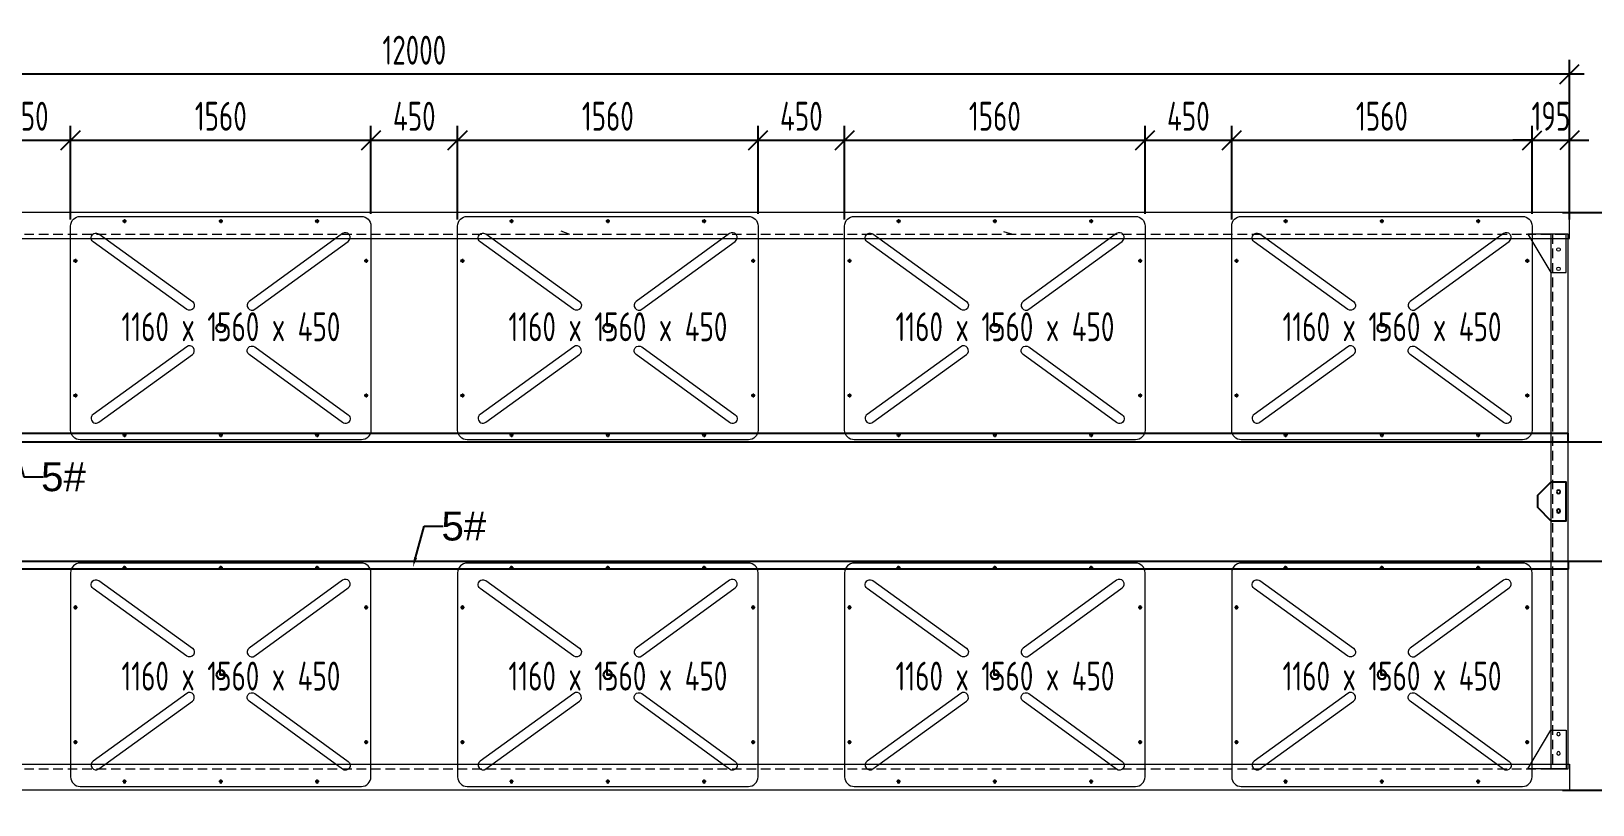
# Model space of a CAD drawing. Header units: millimetres. Extents: x 4 to 2106212, y -117026 to 198097.
# Drawn here: x 1997217 to 2005326, y 180005 to 184021 of the extents above; entities that cross this region are included whole.
import ezdxf
from ezdxf import colors
from ezdxf.entities.mleader import LeaderData, LeaderLine
from ezdxf.math import Vec2, Vec3

# ---------------------------------------------------------------- set-up
doc = ezdxf.new("R2010")
doc.units = ezdxf.units.MM
doc.linetypes.add('CENTER', pattern=[0.6, 0.375, -0.075, 0.075, -0.075])
doc.linetypes.add('DASHED', pattern=[0.75, 0.5, -0.25])
for name, color, linetype, lineweight in [('0dim', 6, 'Continuous', 9), ('dim', 6, 'Continuous', 13), ('加强板', 140, 'Continuous', 18), ('文本', 3, 'Continuous', 13), ('浮箱', 160, 'Continuous', 20), ('铝型材', 7, 'Continuous', 13)]:
    doc.layers.add(name, color=color, linetype=linetype, lineweight=lineweight)
doc.layers.add('卡槽', color=242, linetype='Continuous')
doc.layers.add('标注', color=9, linetype='Continuous')
doc.styles.add('Arial', font='arial.ttf')
doc.styles.add('hztxt', font='ros1.shx', dxfattribs={"width": 0.8, "bigfont": 'hztxt.shx'})
doc.dimstyles.new('DIM-50', dxfattribs={"dimscale": 50, "dimtxt": 3, "dimasz": 2, "dimexe": 1.5, "dimexo": 1.5, "dimgap": 1, "dimtad": 1, "dimdec": 1, "dimdsep": 46, "dimtxsty": 'hztxt', "dimblk": 'OBLIQUE', "dimcen": 0, "dimdle": 1.5, "dimclrd": 9, "dimclre": 9, "dimclrt": 2, "dimadec": 1, "dimazin": 0, "dimtfac": 1, "dimtdec": 1, "dimtix": 1, "dimtmove": 2, "dimatfit": 3, "dimldrblk": 'OBLIQUE', "dimfxl": 15, "dimtolj": 1, "dimtzin": 0, "dimarcsym": 1})

# ---------------------------------------------------------------- blocks, each defined once
blk = doc.blocks.new('_Oblique')
at = {"color": 0, "linetype": 'ByBlock', "lineweight": -2}
blk.add_line((-0.5, -0.5), (0.5, 0.5), dxfattribs=at)
blk = doc.blocks.new('*D2912')
at = {"layer": 'Defpoints', "color": 0, "transparency": 16777216}
for p in [(1993206, 183798), (1993206, 183080, 0), (2005206, 183080)]:
    blk.add_point(p, dxfattribs=at)
at = {"layer": '标注', "color": 9, "lineweight": -2, "transparency": 16777216}
for p, q in [((1993206, 183155), (1993206, 183873)), ((2005206, 183155), (2005206, 183873)), ((2005281, 183798), (1993131, 183798))]:
    blk.add_line(p, q, dxfattribs=at)
at = {"layer": '标注', "color": 9, "lineweight": -2, "transparency": 16777216, "xscale": 100, "yscale": 100, "zscale": 100, "rotation": 180}
blk.add_blockref('_Oblique', (1993206, 183798), dxfattribs=at)
at = {"layer": '标注', "color": 9, "lineweight": -2, "transparency": 16777216, "xscale": 100, "yscale": 100, "zscale": 100}
blk.add_blockref('_Oblique', (2005206, 183798), dxfattribs=at)
at = {"layer": '标注', "color": 2, "transparency": 16777216, "insert": (1999206, 183923), "char_height": 150, "attachment_point": 5, "style": 'hztxt'}
blk.add_mtext('\\A1;12000', dxfattribs=at)
blk = doc.blocks.new('*D2917')
at = {"layer": 'Defpoints', "color": 0, "transparency": 16777216}
for p in [(1997421, 183455.1), (1996971, 182998, 0), (1997421, 182969, 0)]:
    blk.add_point(p, dxfattribs=at)
at = {"layer": '标注', "color": 9, "lineweight": -2, "transparency": 16777216}
for p, q in [((1996971, 183073), (1996971, 183530.1)), ((1997421, 183044), (1997421, 183530.1)), ((1996896, 183455.1), (1997496, 183455.1))]:
    blk.add_line(p, q, dxfattribs=at)
at = {"layer": '标注', "color": 9, "lineweight": -2, "transparency": 16777216, "xscale": 100, "yscale": 100, "zscale": 100, "rotation": 180}
blk.add_blockref('_Oblique', (1996971, 183455.1), dxfattribs=at)
at = {"layer": '标注', "color": 9, "lineweight": -2, "transparency": 16777216, "xscale": 100, "yscale": 100, "zscale": 100}
blk.add_blockref('_Oblique', (1997421, 183455.1), dxfattribs=at)
at = {"layer": '标注', "color": 2, "transparency": 16777216, "insert": (1997196, 183580.1), "char_height": 150, "attachment_point": 5, "style": 'hztxt'}
blk.add_mtext('\\A1;450', dxfattribs=at)
blk = doc.blocks.new('*D2918')
at = {"layer": 'Defpoints', "color": 0, "transparency": 16777216}
for p in [(1998981, 183455.1), (1997421, 182969, 0), (1998981, 182998, 0)]:
    blk.add_point(p, dxfattribs=at)
at = {"layer": '标注', "color": 9, "lineweight": -2, "transparency": 16777216}
for p, q in [((1997421, 183044), (1997421, 183530.1)), ((1998981, 183073), (1998981, 183530.1)), ((1997346, 183455.1), (1999056, 183455.1))]:
    blk.add_line(p, q, dxfattribs=at)
at = {"layer": '标注', "color": 9, "lineweight": -2, "transparency": 16777216, "xscale": 100, "yscale": 100, "zscale": 100, "rotation": 180}
blk.add_blockref('_Oblique', (1997421, 183455.1), dxfattribs=at)
at = {"layer": '标注', "color": 9, "lineweight": -2, "transparency": 16777216, "xscale": 100, "yscale": 100, "zscale": 100}
blk.add_blockref('_Oblique', (1998981, 183455.1), dxfattribs=at)
at = {"layer": '标注', "color": 2, "transparency": 16777216, "insert": (1998201, 183580.1), "char_height": 150, "attachment_point": 5, "style": 'hztxt'}
blk.add_mtext('\\A1;1560', dxfattribs=at)
blk = doc.blocks.new('*D2919')
at = {"layer": 'Defpoints', "color": 0, "transparency": 16777216}
for p in [(1999431, 183455.1), (1998981, 182998, 0), (1999431, 182969, 0)]:
    blk.add_point(p, dxfattribs=at)
at = {"layer": '标注', "color": 9, "lineweight": -2, "transparency": 16777216}
for p, q in [((1998981, 183073), (1998981, 183530.1)), ((1999431, 183044), (1999431, 183530.1)), ((1998906, 183455.1), (1999506, 183455.1))]:
    blk.add_line(p, q, dxfattribs=at)
at = {"layer": '标注', "color": 9, "lineweight": -2, "transparency": 16777216, "xscale": 100, "yscale": 100, "zscale": 100, "rotation": 180}
blk.add_blockref('_Oblique', (1998981, 183455.1), dxfattribs=at)
at = {"layer": '标注', "color": 9, "lineweight": -2, "transparency": 16777216, "xscale": 100, "yscale": 100, "zscale": 100}
blk.add_blockref('_Oblique', (1999431, 183455.1), dxfattribs=at)
at = {"layer": '标注', "color": 2, "transparency": 16777216, "insert": (1999206, 183580.1), "char_height": 150, "attachment_point": 5, "style": 'hztxt'}
blk.add_mtext('\\A1;450', dxfattribs=at)
blk = doc.blocks.new('*D2920')
at = {"layer": 'Defpoints', "color": 0, "transparency": 16777216}
for p in [(2000991, 183455.1), (1999431, 182969, 0), (2000991, 182998, 0)]:
    blk.add_point(p, dxfattribs=at)
at = {"layer": '标注', "color": 9, "lineweight": -2, "transparency": 16777216}
for p, q in [((1999431, 183044), (1999431, 183530.1)), ((2000991, 183073), (2000991, 183530.1)), ((1999356, 183455.1), (2001066, 183455.1))]:
    blk.add_line(p, q, dxfattribs=at)
at = {"layer": '标注', "color": 9, "lineweight": -2, "transparency": 16777216, "xscale": 100, "yscale": 100, "zscale": 100, "rotation": 180}
blk.add_blockref('_Oblique', (1999431, 183455.1), dxfattribs=at)
at = {"layer": '标注', "color": 9, "lineweight": -2, "transparency": 16777216, "xscale": 100, "yscale": 100, "zscale": 100}
blk.add_blockref('_Oblique', (2000991, 183455.1), dxfattribs=at)
at = {"layer": '标注', "color": 2, "transparency": 16777216, "insert": (2000211, 183580.1), "char_height": 150, "attachment_point": 5, "style": 'hztxt'}
blk.add_mtext('\\A1;1560', dxfattribs=at)
blk = doc.blocks.new('*D2921')
at = {"layer": 'Defpoints', "color": 0, "transparency": 16777216}
for p in [(2001441, 183455.1), (2000991, 182998, 0), (2001441, 182969, 0)]:
    blk.add_point(p, dxfattribs=at)
at = {"layer": '标注', "color": 9, "lineweight": -2, "transparency": 16777216}
for p, q in [((2000991, 183073), (2000991, 183530.1)), ((2001441, 183044), (2001441, 183530.1)), ((2000916, 183455.1), (2001516, 183455.1))]:
    blk.add_line(p, q, dxfattribs=at)
at = {"layer": '标注', "color": 9, "lineweight": -2, "transparency": 16777216, "xscale": 100, "yscale": 100, "zscale": 100, "rotation": 180}
blk.add_blockref('_Oblique', (2000991, 183455.1), dxfattribs=at)
at = {"layer": '标注', "color": 9, "lineweight": -2, "transparency": 16777216, "xscale": 100, "yscale": 100, "zscale": 100}
blk.add_blockref('_Oblique', (2001441, 183455.1), dxfattribs=at)
at = {"layer": '标注', "color": 2, "transparency": 16777216, "insert": (2001216, 183580.1), "char_height": 150, "attachment_point": 5, "style": 'hztxt'}
blk.add_mtext('\\A1;450', dxfattribs=at)
blk = doc.blocks.new('*D2922')
at = {"layer": 'Defpoints', "color": 0, "transparency": 16777216}
for p in [(2003001, 183455.1), (2001441, 182969, 0), (2003001, 182998, 0)]:
    blk.add_point(p, dxfattribs=at)
at = {"layer": '标注', "color": 9, "lineweight": -2, "transparency": 16777216}
for p, q in [((2001441, 183044), (2001441, 183530.1)), ((2003001, 183073), (2003001, 183530.1)), ((2001366, 183455.1), (2003076, 183455.1))]:
    blk.add_line(p, q, dxfattribs=at)
at = {"layer": '标注', "color": 9, "lineweight": -2, "transparency": 16777216, "xscale": 100, "yscale": 100, "zscale": 100, "rotation": 180}
blk.add_blockref('_Oblique', (2001441, 183455.1), dxfattribs=at)
at = {"layer": '标注', "color": 9, "lineweight": -2, "transparency": 16777216, "xscale": 100, "yscale": 100, "zscale": 100}
blk.add_blockref('_Oblique', (2003001, 183455.1), dxfattribs=at)
at = {"layer": '标注', "color": 2, "transparency": 16777216, "insert": (2002221, 183580.1), "char_height": 150, "attachment_point": 5, "style": 'hztxt'}
blk.add_mtext('\\A1;1560', dxfattribs=at)
blk = doc.blocks.new('*D2923')
at = {"layer": 'Defpoints', "color": 0, "transparency": 16777216}
for p in [(2003451, 183455.1), (2003001, 182998, 0), (2003451, 182969, 0)]:
    blk.add_point(p, dxfattribs=at)
at = {"layer": '标注', "color": 9, "lineweight": -2, "transparency": 16777216}
for p, q in [((2003001, 183073), (2003001, 183530.1)), ((2003451, 183044), (2003451, 183530.1)), ((2002926, 183455.1), (2003526, 183455.1))]:
    blk.add_line(p, q, dxfattribs=at)
at = {"layer": '标注', "color": 9, "lineweight": -2, "transparency": 16777216, "xscale": 100, "yscale": 100, "zscale": 100, "rotation": 180}
blk.add_blockref('_Oblique', (2003001, 183455.1), dxfattribs=at)
at = {"layer": '标注', "color": 9, "lineweight": -2, "transparency": 16777216, "xscale": 100, "yscale": 100, "zscale": 100}
blk.add_blockref('_Oblique', (2003451, 183455.1), dxfattribs=at)
at = {"layer": '标注', "color": 2, "transparency": 16777216, "insert": (2003226, 183580.1), "char_height": 150, "attachment_point": 5, "style": 'hztxt'}
blk.add_mtext('\\A1;450', dxfattribs=at)
blk = doc.blocks.new('*D2924')
at = {"layer": 'Defpoints', "color": 0, "transparency": 16777216}
for p in [(2005011, 183455.1), (2003451, 182969, 0), (2005011, 182998, 0)]:
    blk.add_point(p, dxfattribs=at)
at = {"layer": '标注', "color": 9, "lineweight": -2, "transparency": 16777216}
for p, q in [((2003451, 183044), (2003451, 183530.1)), ((2005011, 183073), (2005011, 183530.1)), ((2003376, 183455.1), (2005086, 183455.1))]:
    blk.add_line(p, q, dxfattribs=at)
at = {"layer": '标注', "color": 9, "lineweight": -2, "transparency": 16777216, "xscale": 100, "yscale": 100, "zscale": 100, "rotation": 180}
blk.add_blockref('_Oblique', (2003451, 183455.1), dxfattribs=at)
at = {"layer": '标注', "color": 9, "lineweight": -2, "transparency": 16777216, "xscale": 100, "yscale": 100, "zscale": 100}
blk.add_blockref('_Oblique', (2005011, 183455.1), dxfattribs=at)
at = {"layer": '标注', "color": 2, "transparency": 16777216, "insert": (2004231, 183580.1), "char_height": 150, "attachment_point": 5, "style": 'hztxt'}
blk.add_mtext('\\A1;1560', dxfattribs=at)
blk = doc.blocks.new('*D2925')
at = {"layer": 'Defpoints', "color": 0, "transparency": 16777216}
for p in [(2005206, 183455.1), (2005011, 182998, 0), (2005206, 182969, 0)]:
    blk.add_point(p, dxfattribs=at)
at = {"layer": '标注', "color": 9, "lineweight": -2, "transparency": 16777216}
for p, q in [((2005011, 183073), (2005011, 183530.1)), ((2005206, 183044), (2005206, 183530.1)), ((2005011, 183455.1), (2004911, 183455.1)), ((2005011, 183455.1), (2005206, 183455.1)), ((2005206, 183455.1), (2005306, 183455.1))]:
    blk.add_line(p, q, dxfattribs=at)
at = {"layer": '标注', "color": 9, "lineweight": -2, "transparency": 16777216, "xscale": 100, "yscale": 100, "zscale": 100}
blk.add_blockref('_Oblique', (2005011, 183455.1), dxfattribs=at)
at = {"layer": '标注', "color": 9, "lineweight": -2, "transparency": 16777216, "xscale": 100, "yscale": 100, "zscale": 100, "rotation": 180}
blk.add_blockref('_Oblique', (2005206, 183455.1), dxfattribs=at)
at = {"layer": '标注', "color": 2, "transparency": 16777216, "insert": (2005108.5, 183580.1), "char_height": 150, "attachment_point": 5, "style": 'hztxt'}
blk.add_mtext('\\A1;195', dxfattribs=at)
blk = doc.blocks.new('FX')
at = {"layer": '浮箱', "color": 5, "linetype": 'Continuous'}
for p, q in [((1949463, 183145.6, 0), (1950923, 183145.6, 0)), ((1949413, 182035.6, 0), (1949413, 183095.6, 0)), ((1950973, 183095.6, 0), (1950973, 182035.6, 0)), ((1950923, 181985.6, 0), (1949463, 181985.6, 0))]:
    blk.add_line(p, q, dxfattribs=at)
at = {"layer": '浮箱', "color": 1, "linetype": 'CENTER', "ltscale": 9.652}
for p, q in [((1949703.4, 183120.6, 0), (1949682.5, 183120.6, 0)), ((1949693, 183131, 0), (1949693, 183110.1, 0)), ((1950203.4, 183120.6, 0), (1950182.5, 183120.6, 0)), ((1950193, 183131, 0), (1950193, 183110.1, 0)), ((1950703.4, 183120.6, 0), (1950682.5, 183120.6, 0)), ((1950693, 183131, 0), (1950693, 183110.1, 0)), ((1949448.4, 182915.6, 0), (1949427.5, 182915.6, 0)), ((1949438, 182926, 0), (1949438, 182905.1, 0)), ((1950958.4, 182915.6, 0), (1950937.5, 182915.6, 0)), ((1950948, 182926, 0), (1950948, 182905.1, 0)), ((1949438, 182226, 0), (1949438, 182205.1, 0)), ((1950948, 182226, 0), (1950948, 182205.1, 0)), ((1949448.4, 182215.6, 0), (1949427.5, 182215.6, 0)), ((1950958.4, 182215.6, 0), (1950937.5, 182215.6, 0)), ((1949703.4, 182010.6, 0), (1949682.5, 182010.6, 0)), ((1949693, 182021, 0), (1949693, 182000.1, 0)), ((1950203.4, 182010.6, 0), (1950182.5, 182010.6, 0)), ((1950193, 182021, 0), (1950193, 182000.1, 0)), ((1950703.4, 182010.6, 0), (1950682.5, 182010.6, 0)), ((1950693, 182021, 0), (1950693, 182000.1, 0))]:
    blk.add_line(p, q, dxfattribs=at)
at = {"layer": '浮箱', "linetype": 'Continuous'}
for p, q in [((1950793.9, 183145.7, 0), (1950793.9, 183145.6, 0)), ((1950798.7, 183145.6, 0), (1950798.7, 183145.7, 0)), ((1950798.8, 183145.6, 0), (1950798.8, 183145.7, 0)), ((1950799, 183145.6, 0), (1950799, 183145.7, 0)), ((1950799.6, 183145.7, 0), (1950799.6, 183145.6, 0)), ((1950799.7, 183145.7, 0), (1950799.7, 183145.6, 0)), ((1950800, 183145.7, 0), (1950800, 183145.6, 0)), ((1950805.4, 183145.6, 0), (1950805.4, 183145.7, 0)), ((1949413, 182978.1, 0), (1949412.8, 182978.1, 0)), ((1949412.9, 182972.6, 0), (1949413, 182972.6, 0)), ((1949412.9, 182972.3, 0), (1949413, 182972.3, 0)), ((1949412.9, 182972.3, 0), (1949413, 182972.3, 0)), ((1949413, 182971.6, 0), (1949412.9, 182971.6, 0)), ((1949413, 182971.4, 0), (1949412.9, 182971.4, 0)), ((1949413, 182971.3, 0), (1949412.9, 182971.3, 0)), ((1949412.9, 182966.5, 0), (1949413, 182966.5, 0))]:
    blk.add_line(p, q, dxfattribs=at)
at = {"layer": '浮箱', "color": 5, "linetype": 'Continuous', "elevation": 0}
for points in [[(1949529.9, 183013.8, -1), (1949559.2, 183054.4), (1950045.5, 182703, -0.999989), (1950016.2, 182662.5), (1949529.9, 183013.8)], [(1950854.5, 183016.1, 1), (1950825.1, 183056.6), (1950340, 182703.5, 0.999989), (1950369.4, 182663.1), (1950854.5, 183016.1)], [(1949529.9, 182117.3, 1), (1949559.2, 182076.8), (1950045.5, 182428.2, 0.999989), (1950016.2, 182468.7), (1949529.9, 182117.3)], [(1950854.5, 182115, -1), (1950825.1, 182074.6), (1950340, 182427.7, -0.999989), (1950369.4, 182468.1), (1950854.5, 182115)]]:
    blk.add_lwpolyline(points, format="xyb", dxfattribs=at)
blk.add_lwpolyline([(1950207.7, 182585.8), (1950207.7, 182585.8)], dxfattribs=at)
at = {"layer": '浮箱', "color": 9, "linetype": 'Continuous'}
for centre in [(1949693, 183120.6, 0), (1950193, 183120.6, 0), (1950693, 183120.6, 0), (1949438, 182915.6, 0), (1950948, 182915.6, 0), (1949438, 182215.6, 0), (1950948, 182215.6, 0), (1949693, 182010.6, 0), (1950193, 182010.6, 0), (1950693, 182010.6, 0)]:
    blk.add_circle(centre, 7.5, dxfattribs=at)
at = {"layer": '浮箱', "color": 5, "linetype": 'Continuous'}
for radius in [25, 20]:
    blk.add_circle((1950193, 182565.6, 0), radius, dxfattribs=at)
at = {"layer": '浮箱', "color": 5, "linetype": 'Continuous', "extrusion": (0, 0, -1)}
for centre, start, end in [((-1949463, 183095.6, 0), 0, 90), ((-1950923, 183095.6, 0), 90, 180), ((-1949463, 182035.6, 0), 270, 0), ((-1950923, 182035.6, 0), 180, 270)]:
    blk.add_arc(centre, 50, start, end, dxfattribs=at)
blk = doc.blocks.new('A$C0D8A069B')
blk.add_lwpolyline([(80, -100), (0, -100), (0, 100), (80, 100), (150, 30), (150, -30), (80, -100)])
for centre in [(40, 50), (40, -50)]:
    blk.add_circle(centre, 9)
blk = doc.blocks.new('*D2936')
at = {"layer": 'Defpoints', "color": 0, "transparency": 16777216}
for p in [(2005206, 183080), (2005206, 180080), (2006164.2, 180080)]:
    blk.add_point(p, dxfattribs=at)
at = {"layer": '标注', "color": 9, "lineweight": -2, "transparency": 16777216}
for p, q in [((2006164.2, 183155), (2006164.2, 180005)), ((2005281, 183080), (2006239.2, 183080)), ((2005281, 180080), (2006239.2, 180080))]:
    blk.add_line(p, q, dxfattribs=at)
at = {"layer": '标注', "color": 9, "lineweight": -2, "transparency": 16777216, "xscale": 100, "yscale": 100, "zscale": 100}
for p, rotation in [((2006164.2, 183080), 90), ((2006164.2, 180080), 270)]:
    blk.add_blockref('_Oblique', p, dxfattribs=dict(at, rotation=rotation))
at = {"layer": '标注', "color": 2, "transparency": 16777216, "insert": (2006039.2, 181580), "char_height": 150, "attachment_point": 5, "rotation": 90, "style": 'hztxt'}
blk.add_mtext('\\A1;3000', dxfattribs=at)
blk = doc.blocks.new('*D2937')
at = {"layer": 'Defpoints', "color": 0, "transparency": 16777216}
for p in [(2005094, 183080), (2005704.1, 183080), (2005094, 181890, 0)]:
    blk.add_point(p, dxfattribs=at)
at = {"layer": '标注', "color": 9, "lineweight": -2, "transparency": 16777216}
for p, q in [((2005704.1, 181815), (2005704.1, 183155)), ((2005169, 183080), (2005779.1, 183080)), ((2005169, 181890), (2005779.1, 181890))]:
    blk.add_line(p, q, dxfattribs=at)
at = {"layer": '标注', "color": 9, "lineweight": -2, "transparency": 16777216, "xscale": 100, "yscale": 100, "zscale": 100}
for p, rotation in [((2005704.1, 183080), 90), ((2005704.1, 181890), 270)]:
    blk.add_blockref('_Oblique', p, dxfattribs=dict(at, rotation=rotation))
at = {"layer": '标注', "color": 2, "transparency": 16777216, "insert": (2005579.1, 182485), "char_height": 150, "attachment_point": 5, "rotation": 90, "style": 'hztxt'}
blk.add_mtext('\\A1;1190', dxfattribs=at)
blk = doc.blocks.new('*D2938')
at = {"layer": 'Defpoints', "color": 0, "transparency": 16777216}
for p in [(2005094, 181270, 0), (2005094, 180080), (2005704.1, 180080)]:
    blk.add_point(p, dxfattribs=at)
at = {"layer": '标注', "color": 9, "lineweight": -2, "transparency": 16777216}
for p, q in [((2005704.1, 181345), (2005704.1, 180005)), ((2005169, 181270), (2005779.1, 181270)), ((2005169, 180080), (2005779.1, 180080))]:
    blk.add_line(p, q, dxfattribs=at)
at = {"layer": '标注', "color": 9, "lineweight": -2, "transparency": 16777216, "xscale": 100, "yscale": 100, "zscale": 100}
for p, rotation in [((2005704.1, 181270), 90), ((2005704.1, 180080), 270)]:
    blk.add_blockref('_Oblique', p, dxfattribs=dict(at, rotation=rotation))
at = {"layer": '标注', "color": 2, "transparency": 16777216, "insert": (2005579.1, 180675), "char_height": 150, "attachment_point": 5, "rotation": 90, "style": 'hztxt'}
blk.add_mtext('\\A1;1190', dxfattribs=at)
blk = doc.blocks.new('*D2939')
at = {"layer": 'Defpoints', "color": 0, "transparency": 16777216}
for p in [(2005094, 181890), (2005094, 181270, 0), (2005704.1, 181270)]:
    blk.add_point(p, dxfattribs=at)
at = {"layer": '标注', "color": 9, "lineweight": -2, "transparency": 16777216}
for p, q in [((2005704.1, 181965), (2005704.1, 181195)), ((2005169, 181890), (2005779.1, 181890)), ((2005169, 181270), (2005779.1, 181270))]:
    blk.add_line(p, q, dxfattribs=at)
at = {"layer": '标注', "color": 9, "lineweight": -2, "transparency": 16777216, "xscale": 100, "yscale": 100, "zscale": 100}
for p, rotation in [((2005704.1, 181890), 90), ((2005704.1, 181270), 270)]:
    blk.add_blockref('_Oblique', p, dxfattribs=dict(at, rotation=rotation))
at = {"layer": '标注', "color": 2, "transparency": 16777216, "insert": (2005579.1, 181580), "char_height": 150, "attachment_point": 5, "rotation": 90, "style": 'hztxt'}
blk.add_mtext('\\A1;620', dxfattribs=at)
blk = doc.blocks.new('连接加强板')
at = {"layer": '加强板'}
blk.add_lwpolyline([(-194915.5, -558.8), (-194915.5, -358.8), (-195115.5, -478.8), (-195115.5, -558.8)], close=True, dxfattribs=at)
for centre in [(-195095.5, -518.8), (-194995.5, -518.8)]:
    blk.add_circle(centre, 9, dxfattribs=at)
blk = doc.blocks.new('*U2908')
at = {"rotation": 90.00000000000001}
blk.add_blockref('连接加强板', (-458.8, 195015.5), dxfattribs=at)
blk = doc.blocks.new('*U2909')
at = {"color": 0, "linetype": 'ByBlock', "lineweight": -2, "transparency": 16777216}
blk.add_blockref('*U2908', (0, 0), dxfattribs=at)
blk = doc.blocks.new('*U2910')
at = {"rotation": 90.00000000000001}
blk.add_blockref('连接加强板', (-458.8, 195015.5), dxfattribs=at)
blk = doc.blocks.new('*U2911')
at = {"color": 0, "linetype": 'ByBlock', "lineweight": -2, "transparency": 16777216}
blk.add_blockref('*U2910', (0, 0), dxfattribs=at)

msp = doc.modelspace()

# ---------------------------------------------------------------- linework, layer by layer
at = {"layer": '0dim'}
for p, q in [((1999966.9808, 182984.7561), (2000011.9424, 182967.9496)), ((2002266.0663, 182982.0699), (2002311.9547, 182967.9895))]:
    msp.add_line(p, q, dxfattribs=at)
at = {"layer": 'dim', "color": 1, "linetype": 'DASHED', "ltscale": 100}
for p, q in [((1993205.9538, 182967.9895), (2005205.9538, 182967.9895)), ((2005117.4538, 182967.9895), (2005117.4538, 180191.9895)), ((1993205.9538, 180191.9895), (2005205.9538, 180191.9895))]:
    msp.add_line(p, q, dxfattribs=at)
at = {"layer": '卡槽', "color": 22, "ltscale": 5000}
for points in [[(1993205.9538, 181931.9895), (1993205.9538, 181889.9895), (2005198.4538, 181889.9895), (2005198.4538, 181931.9895)], [(1993205.9538, 181227.9895), (1993205.9538, 181269.9895), (2005198.4538, 181269.9895), (2005198.4538, 181227.9895)]]:
    msp.add_lwpolyline(points, close=True, dxfattribs=at)
at = {"layer": '铝型材', "color": 3}
for points in [[(2005205.9538, 183079.9895), (1993205.9538, 183079.9895), (1993205.9538, 182944.9895), (2005205.9538, 182944.9895)], [(2005205.9538, 180079.9895), (1993205.9538, 180079.9895), (1993205.9538, 180214.9895), (2005205.9538, 180214.9895)]]:
    msp.add_lwpolyline(points, close=True, dxfattribs=at)
at = {"layer": '铝型材', "color": 200}
msp.add_lwpolyline([(2005198.4538, 180191.9895), (2005198.4538, 182967.9895), (2005108.4538, 182967.9895), (2005108.4538, 180191.9895)], close=True, dxfattribs=at)

# ---------------------------------------------------------------- block references
for p in [(48007.9856, -85.5994, 0.0005), (50017.9856, -85.5994, 0.0005), (52027.9856, -85.5994, 0.0005), (54037.9856, -85.5994, 0.0005)]:
    msp.add_blockref('FX', p)
at = {"color": 7}
msp.add_blockref('*U2909', (2005088.4538, 182867.9895), dxfattribs=at)
at = {"xscale": -1}
msp.add_blockref('A$C0D8A069B', (2005188.4538, 181579.9895), dxfattribs=at)
at = {"xscale": -1, "rotation": 180}
for p in [(48007.9856, 363245.5783, 0.0005), (50017.9856, 363245.5783, 0.0005), (52027.9856, 363245.5783, 0.0005), (54037.9856, 363245.5783, 0.0005)]:
    msp.add_blockref('FX', p, dxfattribs=at)
at = {"color": 7, "xscale": -1, "rotation": 180}
msp.add_blockref('*U2911', (2005088.4538, 180291.9895), dxfattribs=at)

# ---------------------------------------------------------------- texts
at = {"layer": '文本', "color": 3, "char_height": 150, "style": 'hztxt'}
for insert, attachment_point in [((1998821.815, 182561.9562, -0.0005), 3), ((2000831.815, 182561.9562, -0.0005), 3), ((2002841.815, 182561.9562, -0.0005), 3), ((2004851.815, 182561.9562, -0.0005), 3), ((1998821.815, 180598.0228, -0.0005), 9), ((2000831.815, 180598.0228, -0.0005), 9), ((2002841.815, 180598.0228, -0.0005), 9), ((2004851.815, 180598.0228, -0.0005), 9)]:
    msp.add_mtext('\\pi41.0595;1160 x 1560 x 450          ', dxfattribs=dict(at, insert=insert, attachment_point=attachment_point))

# ---------------------------------------------------------------- dimensions: what is measured, and where the dimension line sits
at = {"layer": '标注'}
for base, p1, p2, angle, picture, middle in [((1993205.9538, 183798.0009), (2005205.9538, 183079.9895), (1993205.9538, 183079.9895, 0.0005), 180, '*D2912', (1999205.9538, 183923.0009)), ((2005704.1122, 183079.9895), (2005093.9538, 181889.9895, 0.0005), (2005093.9538, 183079.9895), 90, '*D2937', (2005579.1122, 182484.9895)), ((2006164.1589, 180079.9895), (2005205.9538, 183079.9895), (2005205.9538, 180079.9895), 90, '*D2936', (2006039.1589, 181579.9895)), ((2005704.1122, 181269.9895), (2005093.9538, 181889.9895), (2005093.9538, 181269.9895, 0.0005), 90, '*D2939', (2005579.1122, 181579.9895)), ((2005704.1122, 180079.9895), (2005093.9538, 181269.9895, 0.0005), (2005093.9538, 180079.9895), 270, '*D2938', (2005579.1122, 180674.9895))]:
    dim = msp.add_linear_dim(base=base, p1=p1, p2=p2, angle=angle, dimstyle='DIM-50', dxfattribs=at)
    dim.commit()
    dim.dimension.update_dxf_attribs({"geometry": picture, "text_midpoint": middle})
for base, p1, p2, picture, middle in [((1997420.9538, 183455.089), (1996970.9538, 182997.9895, -0.001), (1997420.9538, 182968.9895, -0.001), '*D2917', (1997195.9538, 183580.089)), ((1998980.9538, 183455.089), (1997420.9538, 182968.9895, -0.001), (1998980.9538, 182997.9895, -0.001), '*D2918', (1998200.9538, 183580.089)), ((1999430.9538, 183455.089), (1998980.9538, 182997.9895, -0.001), (1999430.9538, 182968.9895, -0.001), '*D2919', (1999205.9538, 183580.089)), ((2000990.9538, 183455.089), (1999430.9538, 182968.9895, -0.001), (2000990.9538, 182997.9895, -0.001), '*D2920', (2000210.9538, 183580.089)), ((2001440.9538, 183455.089), (2000990.9538, 182997.9895, -0.001), (2001440.9538, 182968.9895, -0.001), '*D2921', (2001215.9538, 183580.089)), ((2003000.9538, 183455.089), (2001440.9538, 182968.9895, -0.001), (2003000.9538, 182997.9895, -0.001), '*D2922', (2002220.9538, 183580.089)), ((2003450.9538, 183455.089), (2003000.9538, 182997.9895, -0.001), (2003450.9538, 182968.9895, -0.001), '*D2923', (2003225.9538, 183580.089)), ((2005010.9538, 183455.089), (2003450.9538, 182968.9895, -0.001), (2005010.9538, 182997.9895, -0.001), '*D2924', (2004230.9538, 183580.089)), ((2005205.9538, 183455.089), (2005010.9538, 182997.9895, -0.001), (2005205.9538, 182968.9895, 0.001), '*D2925', (2005108.4538, 183580.089))]:
    dim = msp.add_linear_dim(base=base, p1=p1, p2=p2, dimstyle='DIM-50', dxfattribs=at)
    dim.commit()
    dim.dimension.update_dxf_attribs({"geometry": picture, "text_midpoint": middle})

# ---------------------------------------------------------------- leaders
at = {"layer": '标注', "color": 6}
ml = msp.add_multileader_mtext('Standard', dxfattribs=at)
ml.set_content('5#', color=6, style='Arial')
ml.set_leader_properties(color=8)
ml.build(insert=Vec2(0, 0))
ml.multileader.update_dxf_attribs({"dogleg_length": 100, "arrow_head_size": 50})
ctx = ml.context
ctx.base_point, ctx.char_height, ctx.arrow_head_size, ctx.plane_origin = Vec3(1997277.744, 181707.04), 150, 50, Vec3(1997478.7076, 180208.451)
ctx.text_align_type = 2
notes = []
notes.append((ctx, [(1, (1, 1, 0), (1997177.744, 181707.04), (1, 0), 100, [(0, [(1997120.6644, 181918.3385)], 0, [])])]))
ctx.mtext.insert, ctx.mtext.alignment, ctx.mtext.flow_direction = Vec3(1997500.6285, 181783.2989), 3, 5
ml = msp.add_multileader_mtext('Standard', dxfattribs=at)
ml.set_content('5#', color=6, style='Arial')
ml.set_leader_properties(color=8)
ml.build(insert=Vec2(0, 0))
ml.multileader.update_dxf_attribs({"dogleg_length": 100, "arrow_head_size": 50})
ctx = ml.context
ctx.base_point, ctx.char_height, ctx.arrow_head_size, ctx.plane_origin = Vec3(1999356.4141, 181450.9376), 150, 50, Vec3(1999557.3777, 182949.5266)
ctx.text_align_type = 2
notes.append((ctx, [(1, (1, 1, 0), (1999256.4141, 181450.9376), (1, 0), 100, [(0, [(1999199.3344, 181239.6392)], 0, [])])]))
ctx.mtext.insert, ctx.mtext.alignment, ctx.mtext.flow_direction = Vec3(1999580.1399, 181527.2166), 3, 5
for ctx, leaders in notes:
    for number, flags, end, landing, length, lines in leaders:
        leader = LeaderData()
        leader.index, (leader.has_last_leader_line, leader.has_dogleg_vector, leader.attachment_direction) = number, flags
        leader.last_leader_point, leader.dogleg_vector, leader.dogleg_length = Vec3(end), Vec3(landing), length
        for number, points, colour, breaks in lines:
            line = LeaderLine()
            line.index, line.vertices, line.color, line.breaks = number, Vec3.list(points), colors.encode_raw_color(colour), breaks
            leader.lines.append(line)
        ctx.leaders.append(leader)

doc.saveas('drawing.dxf')
